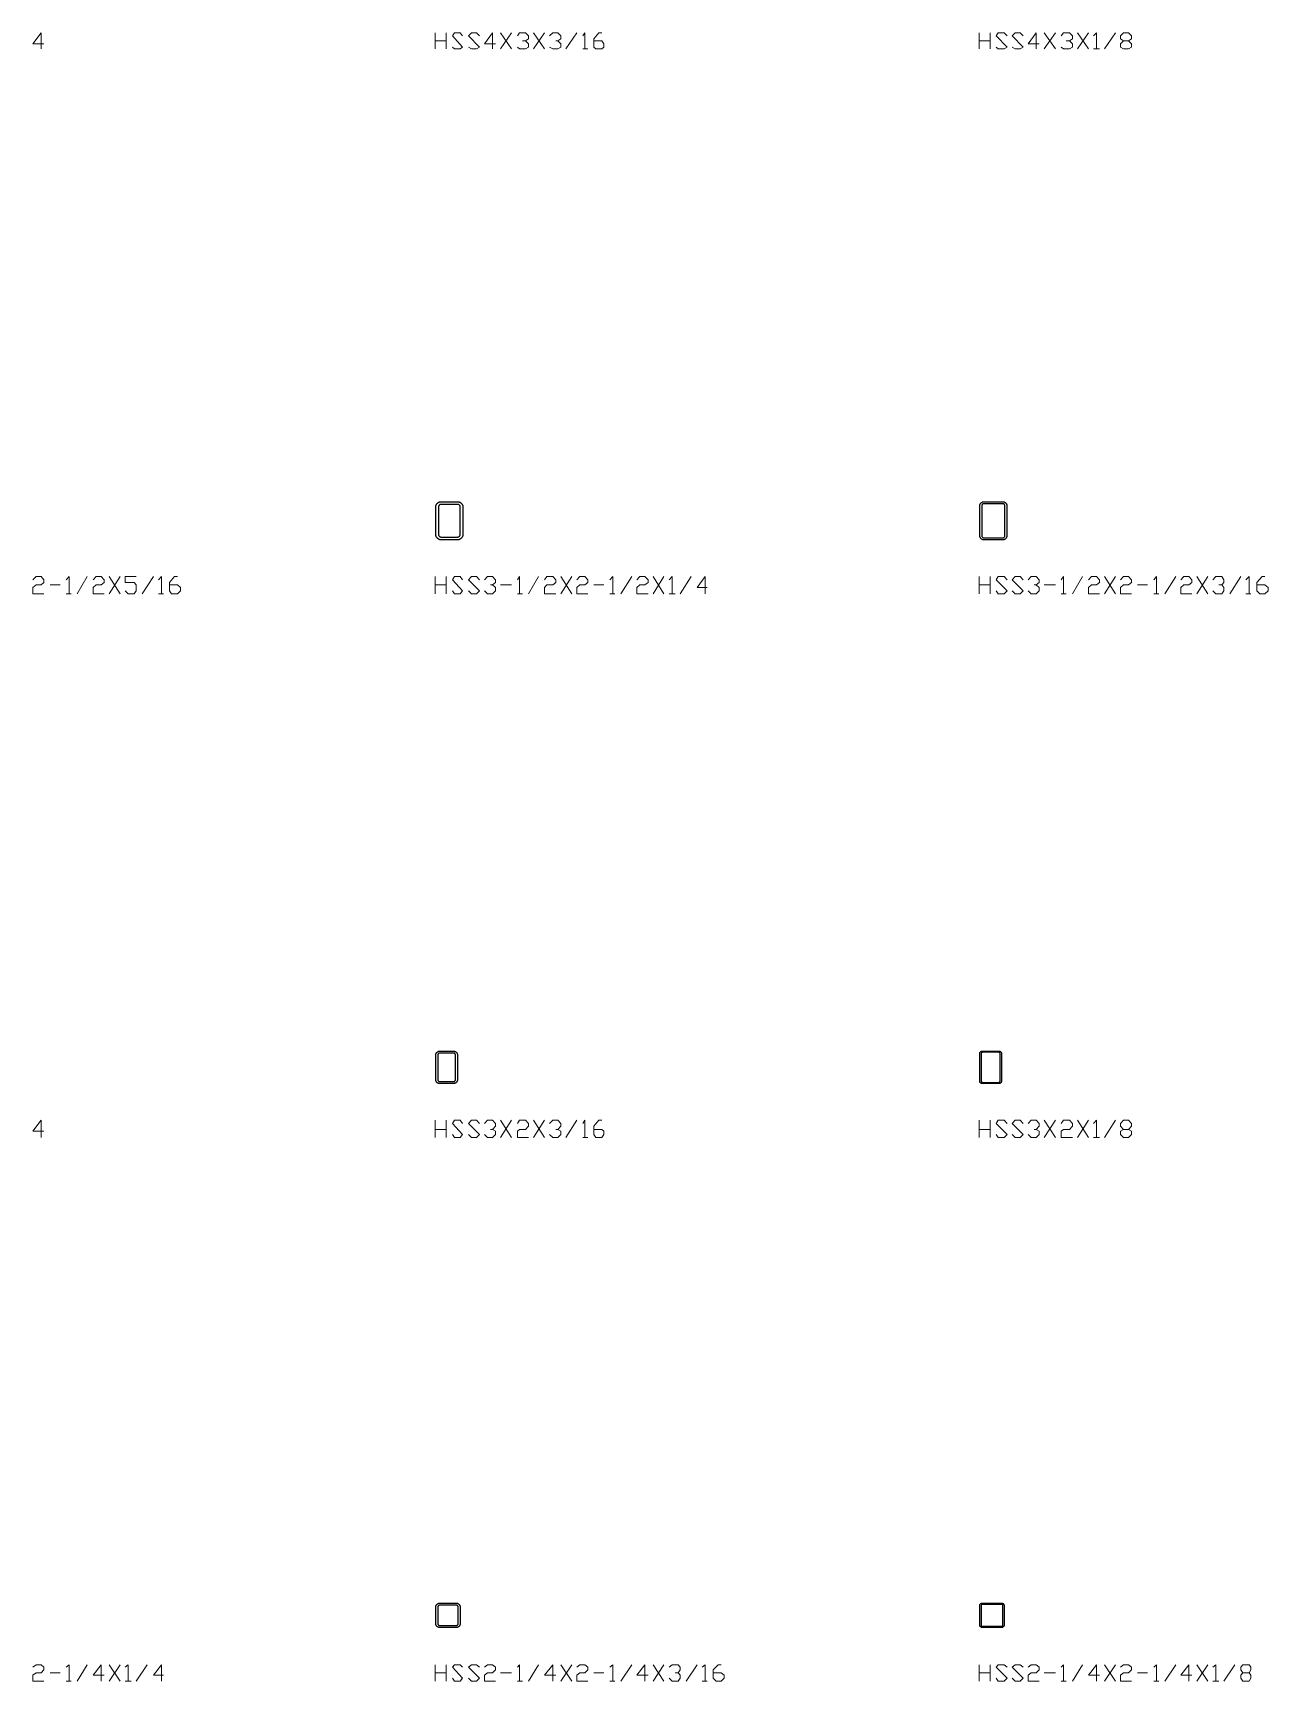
# Model space of a CAD drawing. Header units: inches. Extents: x 0 to 975, y -1305 to 34.
# Drawn here: x 613 to 726.5, y -1254.9 to -1103.4 of the extents above; entities that cross this region are included whole.
import ezdxf

# ---------------------------------------------------------------- set-up
doc = ezdxf.new("R2010")
doc.units = ezdxf.units.IN
doc.header["$MEASUREMENT"] = 0
doc.layers.add('AISC_STEEL', color=7, linetype='Continuous')

msp = doc.modelspace()

# ---------------------------------------------------------------- linework, layer by layer
at = {"color": 3, "lineweight": 0}
for p, q in [((649.96, -1104.88), (649.96, -1103.41)), ((649.96, -1104.14), (650.97, -1104.14)), ((650.97, -1103.41), (650.97, -1104.88)), ((655.95, -1103.41), (656.97, -1104.88)), ((655.95, -1104.88), (656.97, -1103.41)), ((659, -1103.41), (660.01, -1104.88)), ((659, -1104.88), (660.01, -1103.41)), ((661.95, -1104.88), (662.96, -1103.41)), ((699.94, -1104.88), (699.94, -1103.41)), ((699.94, -1104.14), (700.95, -1104.14)), ((700.95, -1103.41), (700.95, -1104.88)), ((705.93, -1103.41), (706.95, -1104.88)), ((705.93, -1104.88), (706.95, -1103.41)), ((708.98, -1103.41), (709.99, -1104.88)), ((708.98, -1104.88), (709.99, -1103.41)), ((711.47, -1104.88), (712.48, -1103.41)), ((663.51, -1104.88), (663.98, -1104.88)), ((710.45, -1104.88), (711.01, -1104.88)), ((614.55, -1154.13), (615.47, -1154.13)), ((617.04, -1154.96), (617.96, -1153.39)), ((619.99, -1153.39), (621, -1154.96)), ((619.99, -1154.96), (621, -1153.39)), ((623.03, -1154.96), (624.05, -1153.39)), ((649.96, -1154.96), (649.96, -1153.39)), ((649.96, -1154.13), (650.97, -1154.13)), ((650.97, -1153.39), (650.97, -1154.96)), ((655.95, -1154.13), (656.97, -1154.13)), ((658.54, -1154.96), (659.46, -1153.39)), ((661.49, -1153.39), (662.5, -1154.96)), ((661.49, -1154.96), (662.5, -1153.39)), ((664.53, -1154.13), (665.45, -1154.13)), ((667.02, -1154.96), (668.03, -1153.39)), ((669.97, -1153.39), (670.98, -1154.96)), ((669.97, -1154.96), (670.98, -1153.39)), ((672.46, -1154.96), (673.47, -1153.39)), ((699.94, -1154.96), (699.94, -1153.39)), ((699.94, -1154.13), (700.95, -1154.13)), ((700.95, -1153.39), (700.95, -1154.96)), ((705.93, -1154.13), (706.95, -1154.13)), ((708.52, -1154.96), (709.44, -1153.39)), ((711.47, -1153.39), (712.48, -1154.96)), ((711.47, -1154.96), (712.48, -1153.39)), ((714.51, -1154.13), (715.43, -1154.13)), ((717, -1154.96), (718.01, -1153.39)), ((719.95, -1153.39), (720.97, -1154.96)), ((719.95, -1154.96), (720.97, -1153.39)), ((722.99, -1154.96), (724.01, -1153.39)), ((616.02, -1154.96), (616.48, -1154.96)), ((624.51, -1154.96), (624.97, -1154.96)), ((657.52, -1154.96), (657.98, -1154.96)), ((666, -1154.96), (666.47, -1154.96)), ((671.45, -1154.96), (672, -1154.96)), ((707.5, -1154.96), (707.96, -1154.96)), ((715.99, -1154.96), (716.45, -1154.96)), ((724.47, -1154.96), (724.93, -1154.96)), ((649.96, -1204.94), (649.96, -1203.37)), ((649.96, -1204.2), (650.97, -1204.2)), ((650.97, -1203.37), (650.97, -1204.94)), ((655.95, -1203.37), (656.97, -1204.94)), ((655.95, -1204.94), (656.97, -1203.37)), ((659, -1203.37), (660.01, -1204.94)), ((659, -1204.94), (660.01, -1203.37)), ((661.95, -1204.94), (662.96, -1203.37)), ((699.94, -1204.94), (699.94, -1203.37)), ((699.94, -1204.2), (700.95, -1204.2)), ((700.95, -1203.37), (700.95, -1204.94)), ((705.93, -1203.37), (706.95, -1204.94)), ((705.93, -1204.94), (706.95, -1203.37)), ((708.98, -1203.37), (709.99, -1204.94)), ((708.98, -1204.94), (709.99, -1203.37)), ((711.47, -1204.94), (712.48, -1203.37)), ((663.51, -1204.94), (663.98, -1204.94)), ((710.45, -1204.94), (711.01, -1204.94)), ((614.55, -1254.18), (615.47, -1254.18)), ((617.04, -1254.92), (617.96, -1253.44)), ((619.99, -1253.44), (621, -1254.92)), ((619.99, -1254.92), (621, -1253.44)), ((622.48, -1254.92), (623.49, -1253.44)), ((649.96, -1254.92), (649.96, -1253.44)), ((649.96, -1254.18), (650.97, -1254.18)), ((650.97, -1253.44), (650.97, -1254.92)), ((655.95, -1254.18), (656.97, -1254.18)), ((658.54, -1254.92), (659.46, -1253.44)), ((661.49, -1253.44), (662.5, -1254.92)), ((661.49, -1254.92), (662.5, -1253.44)), ((664.53, -1254.18), (665.45, -1254.18)), ((667.02, -1254.92), (668.03, -1253.44)), ((669.97, -1253.44), (670.98, -1254.92)), ((669.97, -1254.92), (670.98, -1253.44)), ((673.01, -1254.92), (674.03, -1253.44)), ((699.94, -1254.92), (699.94, -1253.44)), ((699.94, -1254.18), (700.95, -1254.18)), ((700.95, -1253.44), (700.95, -1254.92)), ((705.93, -1254.18), (706.95, -1254.18)), ((708.52, -1254.92), (709.44, -1253.44)), ((711.47, -1253.44), (712.48, -1254.92)), ((711.47, -1254.92), (712.48, -1253.44)), ((714.51, -1254.18), (715.43, -1254.18)), ((717, -1254.92), (718.01, -1253.44)), ((719.95, -1253.44), (720.97, -1254.92)), ((719.95, -1254.92), (720.97, -1253.44)), ((722.44, -1254.92), (723.46, -1253.44)), ((616.02, -1254.92), (616.48, -1254.92)), ((621.46, -1254.92), (622.02, -1254.92)), ((657.52, -1254.92), (657.98, -1254.92)), ((666, -1254.92), (666.47, -1254.92)), ((674.49, -1254.92), (674.95, -1254.92)), ((707.5, -1254.92), (707.96, -1254.92)), ((715.99, -1254.92), (716.45, -1254.92)), ((721.43, -1254.92), (721.98, -1254.92))]:
    msp.add_line(p, q, dxfattribs=at)
for points in [[(613.99, -1104.42), (612.98, -1104.42), (613.72, -1103.41), (613.72, -1104.88)], [(651.53, -1104.7), (651.71, -1104.88), (652.26, -1104.88), (652.45, -1104.7), (651.53, -1103.68), (651.71, -1103.41), (652.26, -1103.41), (652.45, -1103.68)], [(653, -1104.7), (653.28, -1104.88), (653.74, -1104.88), (654.02, -1104.7), (653, -1103.68), (653.28, -1103.41), (653.74, -1103.41), (654.02, -1103.68)], [(655.49, -1104.42), (654.48, -1104.42), (655.22, -1103.41), (655.22, -1104.88)], [(657.52, -1103.68), (657.71, -1103.41), (658.26, -1103.41), (658.54, -1103.68), (658.54, -1103.96), (658.26, -1104.14), (657.98, -1104.14)], [(658.26, -1104.14), (658.54, -1104.42), (658.54, -1104.7), (658.26, -1104.88), (657.71, -1104.88), (657.52, -1104.7)], [(660.47, -1103.68), (660.75, -1103.41), (661.21, -1103.41), (661.49, -1103.68), (661.49, -1103.96), (661.21, -1104.14), (661.03, -1104.14)], [(661.21, -1104.14), (661.49, -1104.42), (661.49, -1104.7), (661.21, -1104.88), (660.75, -1104.88), (660.47, -1104.7)], [(663.51, -1103.68), (663.7, -1103.41), (663.7, -1104.88)], [(664.53, -1104.14), (665.27, -1104.14), (665.45, -1104.42), (665.45, -1104.7), (665.27, -1104.88), (664.71, -1104.88), (664.53, -1104.7), (664.53, -1103.96), (664.99, -1103.41), (665.27, -1103.41)], [(701.51, -1104.7), (701.69, -1104.88), (702.25, -1104.88), (702.52, -1104.7), (701.51, -1103.68), (701.69, -1103.41), (702.25, -1103.41), (702.52, -1103.68)], [(702.98, -1104.7), (703.26, -1104.88), (703.72, -1104.88), (704, -1104.7), (702.98, -1103.68), (703.26, -1103.41), (703.72, -1103.41), (704, -1103.68)], [(705.47, -1104.42), (704.46, -1104.42), (705.2, -1103.41), (705.2, -1104.88)], [(707.5, -1103.68), (707.69, -1103.41), (708.24, -1103.41), (708.52, -1103.68), (708.52, -1103.96), (708.24, -1104.14), (707.96, -1104.14)], [(708.24, -1104.14), (708.52, -1104.42), (708.52, -1104.7), (708.24, -1104.88), (707.69, -1104.88), (707.5, -1104.7)], [(710.45, -1103.68), (710.73, -1103.41), (710.73, -1104.88)], [(713.68, -1104.14), (713.96, -1104.42), (713.96, -1104.7), (713.68, -1104.88), (713.22, -1104.88), (712.94, -1104.7), (712.94, -1104.42), (713.22, -1104.14), (713.68, -1104.14), (713.96, -1103.96), (713.96, -1103.68), (713.68, -1103.41), (713.22, -1103.41), (712.94, -1103.68), (712.94, -1103.96), (713.22, -1104.14)], [(612.98, -1153.67), (613.26, -1153.39), (613.72, -1153.39), (613.99, -1153.67), (613.99, -1153.94), (613.72, -1154.13), (613.26, -1154.13), (612.98, -1154.4), (612.98, -1154.96), (613.99, -1154.96)], [(616.02, -1153.67), (616.3, -1153.39), (616.3, -1154.96)], [(618.51, -1153.67), (618.79, -1153.39), (619.25, -1153.39), (619.53, -1153.67), (619.53, -1153.94), (619.25, -1154.13), (618.79, -1154.13), (618.51, -1154.4), (618.51, -1154.96), (619.53, -1154.96)], [(621.46, -1154.68), (621.74, -1154.96), (622.29, -1154.96), (622.48, -1154.68), (622.48, -1154.13), (622.29, -1153.94), (621.46, -1153.94), (621.46, -1153.39), (622.48, -1153.39)], [(624.51, -1153.67), (624.78, -1153.39), (624.78, -1154.96)], [(625.52, -1154.13), (626.26, -1154.13), (626.54, -1154.4), (626.54, -1154.68), (626.26, -1154.96), (625.71, -1154.96), (625.52, -1154.68), (625.52, -1153.94), (625.98, -1153.39), (626.26, -1153.39)], [(651.53, -1154.68), (651.71, -1154.96), (652.26, -1154.96), (652.45, -1154.68), (651.53, -1153.67), (651.71, -1153.39), (652.26, -1153.39), (652.45, -1153.67)], [(653, -1154.68), (653.28, -1154.96), (653.74, -1154.96), (654.02, -1154.68), (653, -1153.67), (653.28, -1153.39), (653.74, -1153.39), (654.02, -1153.67)], [(654.48, -1153.67), (654.75, -1153.39), (655.22, -1153.39), (655.49, -1153.67), (655.49, -1153.94), (655.22, -1154.13), (655.03, -1154.13)], [(655.22, -1154.13), (655.49, -1154.4), (655.49, -1154.68), (655.22, -1154.96), (654.75, -1154.96), (654.48, -1154.68)], [(657.52, -1153.67), (657.71, -1153.39), (657.71, -1154.96)], [(660.01, -1153.67), (660.2, -1153.39), (660.75, -1153.39), (661.03, -1153.67), (661.03, -1153.94), (660.75, -1154.13), (660.2, -1154.13), (660.01, -1154.4), (660.01, -1154.96), (661.03, -1154.96)], [(662.96, -1153.67), (663.24, -1153.39), (663.7, -1153.39), (663.98, -1153.67), (663.98, -1153.94), (663.7, -1154.13), (663.24, -1154.13), (662.96, -1154.4), (662.96, -1154.96), (663.98, -1154.96)], [(666, -1153.67), (666.28, -1153.39), (666.28, -1154.96)], [(668.49, -1153.67), (668.77, -1153.39), (669.23, -1153.39), (669.51, -1153.67), (669.51, -1153.94), (669.23, -1154.13), (668.77, -1154.13), (668.49, -1154.4), (668.49, -1154.96), (669.51, -1154.96)], [(671.45, -1153.67), (671.72, -1153.39), (671.72, -1154.96)], [(674.95, -1154.4), (674.03, -1154.4), (674.77, -1153.39), (674.77, -1154.96)], [(701.51, -1154.68), (701.69, -1154.96), (702.25, -1154.96), (702.52, -1154.68), (701.51, -1153.67), (701.69, -1153.39), (702.25, -1153.39), (702.52, -1153.67)], [(702.98, -1154.68), (703.26, -1154.96), (703.72, -1154.96), (704, -1154.68), (702.98, -1153.67), (703.26, -1153.39), (703.72, -1153.39), (704, -1153.67)], [(704.46, -1153.67), (704.74, -1153.39), (705.2, -1153.39), (705.47, -1153.67), (705.47, -1153.94), (705.2, -1154.13), (705.01, -1154.13)], [(705.2, -1154.13), (705.47, -1154.4), (705.47, -1154.68), (705.2, -1154.96), (704.74, -1154.96), (704.46, -1154.68)], [(707.5, -1153.67), (707.69, -1153.39), (707.69, -1154.96)], [(709.99, -1153.67), (710.27, -1153.39), (710.73, -1153.39), (711.01, -1153.67), (711.01, -1153.94), (710.73, -1154.13), (710.27, -1154.13), (709.99, -1154.4), (709.99, -1154.96), (711.01, -1154.96)], [(712.94, -1153.67), (713.22, -1153.39), (713.68, -1153.39), (713.96, -1153.67), (713.96, -1153.94), (713.68, -1154.13), (713.22, -1154.13), (712.94, -1154.4), (712.94, -1154.96), (713.96, -1154.96)], [(715.99, -1153.67), (716.26, -1153.39), (716.26, -1154.96)], [(718.48, -1153.67), (718.75, -1153.39), (719.21, -1153.39), (719.49, -1153.67), (719.49, -1153.94), (719.21, -1154.13), (718.75, -1154.13), (718.48, -1154.4), (718.48, -1154.96), (719.49, -1154.96)], [(721.43, -1153.67), (721.7, -1153.39), (722.26, -1153.39), (722.44, -1153.67), (722.44, -1153.94), (722.26, -1154.13), (721.98, -1154.13)], [(722.26, -1154.13), (722.44, -1154.4), (722.44, -1154.68), (722.26, -1154.96), (721.7, -1154.96), (721.43, -1154.68)], [(724.47, -1153.67), (724.75, -1153.39), (724.75, -1154.96)], [(725.48, -1154.13), (726.22, -1154.13), (726.5, -1154.4), (726.5, -1154.68), (726.22, -1154.96), (725.76, -1154.96), (725.48, -1154.68), (725.48, -1153.94), (725.95, -1153.39), (726.22, -1153.39)], [(613.99, -1204.38), (612.98, -1204.38), (613.72, -1203.37), (613.72, -1204.94)], [(651.53, -1204.66), (651.71, -1204.94), (652.26, -1204.94), (652.45, -1204.66), (651.53, -1203.65), (651.71, -1203.37), (652.26, -1203.37), (652.45, -1203.65)], [(653, -1204.66), (653.28, -1204.94), (653.74, -1204.94), (654.02, -1204.66), (653, -1203.65), (653.28, -1203.37), (653.74, -1203.37), (654.02, -1203.65)], [(654.48, -1203.65), (654.75, -1203.37), (655.22, -1203.37), (655.49, -1203.65), (655.49, -1203.92), (655.22, -1204.2), (655.03, -1204.2)], [(655.22, -1204.2), (655.49, -1204.38), (655.49, -1204.66), (655.22, -1204.94), (654.75, -1204.94), (654.48, -1204.66)], [(657.52, -1203.65), (657.71, -1203.37), (658.26, -1203.37), (658.54, -1203.65), (658.54, -1203.92), (658.26, -1204.2), (657.71, -1204.2), (657.52, -1204.38), (657.52, -1204.94), (658.54, -1204.94)], [(660.47, -1203.65), (660.75, -1203.37), (661.21, -1203.37), (661.49, -1203.65), (661.49, -1203.92), (661.21, -1204.2), (661.03, -1204.2)], [(661.21, -1204.2), (661.49, -1204.38), (661.49, -1204.66), (661.21, -1204.94), (660.75, -1204.94), (660.47, -1204.66)], [(663.51, -1203.65), (663.7, -1203.37), (663.7, -1204.94)], [(664.53, -1204.2), (665.27, -1204.2), (665.45, -1204.38), (665.45, -1204.66), (665.27, -1204.94), (664.71, -1204.94), (664.53, -1204.66), (664.53, -1203.92), (664.99, -1203.37), (665.27, -1203.37)], [(701.51, -1204.66), (701.69, -1204.94), (702.25, -1204.94), (702.52, -1204.66), (701.51, -1203.65), (701.69, -1203.37), (702.25, -1203.37), (702.52, -1203.65)], [(702.98, -1204.66), (703.26, -1204.94), (703.72, -1204.94), (704, -1204.66), (702.98, -1203.65), (703.26, -1203.37), (703.72, -1203.37), (704, -1203.65)], [(704.46, -1203.65), (704.74, -1203.37), (705.2, -1203.37), (705.47, -1203.65), (705.47, -1203.92), (705.2, -1204.2), (705.01, -1204.2)], [(705.2, -1204.2), (705.47, -1204.38), (705.47, -1204.66), (705.2, -1204.94), (704.74, -1204.94), (704.46, -1204.66)], [(707.5, -1203.65), (707.69, -1203.37), (708.24, -1203.37), (708.52, -1203.65), (708.52, -1203.92), (708.24, -1204.2), (707.69, -1204.2), (707.5, -1204.38), (707.5, -1204.94), (708.52, -1204.94)], [(710.45, -1203.65), (710.73, -1203.37), (710.73, -1204.94)], [(713.68, -1204.2), (713.96, -1204.38), (713.96, -1204.66), (713.68, -1204.94), (713.22, -1204.94), (712.94, -1204.66), (712.94, -1204.38), (713.22, -1204.2), (713.68, -1204.2), (713.96, -1203.92), (713.96, -1203.65), (713.68, -1203.37), (713.22, -1203.37), (712.94, -1203.65), (712.94, -1203.92), (713.22, -1204.2)], [(612.98, -1253.63), (613.26, -1253.44), (613.72, -1253.44), (613.99, -1253.63), (613.99, -1253.9), (613.72, -1254.18), (613.26, -1254.18), (612.98, -1254.37), (612.98, -1254.92), (613.99, -1254.92)], [(616.02, -1253.63), (616.3, -1253.44), (616.3, -1254.92)], [(619.53, -1254.37), (618.51, -1254.37), (619.25, -1253.44), (619.25, -1254.92)], [(621.46, -1253.63), (621.74, -1253.44), (621.74, -1254.92)], [(624.97, -1254.37), (624.05, -1254.37), (624.78, -1253.44), (624.78, -1254.92)], [(651.53, -1254.64), (651.71, -1254.92), (652.26, -1254.92), (652.45, -1254.64), (651.53, -1253.63), (651.71, -1253.44), (652.26, -1253.44), (652.45, -1253.63)], [(653, -1254.64), (653.28, -1254.92), (653.74, -1254.92), (654.02, -1254.64), (653, -1253.63), (653.28, -1253.44), (653.74, -1253.44), (654.02, -1253.63)], [(654.48, -1253.63), (654.75, -1253.44), (655.22, -1253.44), (655.49, -1253.63), (655.49, -1253.9), (655.22, -1254.18), (654.75, -1254.18), (654.48, -1254.37), (654.48, -1254.92), (655.49, -1254.92)], [(657.52, -1253.63), (657.71, -1253.44), (657.71, -1254.92)], [(661.03, -1254.37), (660.01, -1254.37), (660.75, -1253.44), (660.75, -1254.92)], [(662.96, -1253.63), (663.24, -1253.44), (663.7, -1253.44), (663.98, -1253.63), (663.98, -1253.9), (663.7, -1254.18), (663.24, -1254.18), (662.96, -1254.37), (662.96, -1254.92), (663.98, -1254.92)], [(666, -1253.63), (666.28, -1253.44), (666.28, -1254.92)], [(669.51, -1254.37), (668.49, -1254.37), (669.23, -1253.44), (669.23, -1254.92)], [(671.45, -1253.63), (671.72, -1253.44), (672.28, -1253.44), (672.46, -1253.63), (672.46, -1253.9), (672.28, -1254.18), (672, -1254.18)], [(672.28, -1254.18), (672.46, -1254.37), (672.46, -1254.64), (672.28, -1254.92), (671.72, -1254.92), (671.45, -1254.64)], [(674.49, -1253.63), (674.77, -1253.44), (674.77, -1254.92)], [(675.5, -1254.18), (676.24, -1254.18), (676.52, -1254.37), (676.52, -1254.64), (676.24, -1254.92), (675.78, -1254.92), (675.5, -1254.64), (675.5, -1253.9), (675.96, -1253.44), (676.24, -1253.44)], [(701.51, -1254.64), (701.69, -1254.92), (702.25, -1254.92), (702.52, -1254.64), (701.51, -1253.63), (701.69, -1253.44), (702.25, -1253.44), (702.52, -1253.63)], [(702.98, -1254.64), (703.26, -1254.92), (703.72, -1254.92), (704, -1254.64), (702.98, -1253.63), (703.26, -1253.44), (703.72, -1253.44), (704, -1253.63)], [(704.46, -1253.63), (704.74, -1253.44), (705.2, -1253.44), (705.47, -1253.63), (705.47, -1253.9), (705.2, -1254.18), (704.74, -1254.18), (704.46, -1254.37), (704.46, -1254.92), (705.47, -1254.92)], [(707.5, -1253.63), (707.69, -1253.44), (707.69, -1254.92)], [(711.01, -1254.37), (709.99, -1254.37), (710.73, -1253.44), (710.73, -1254.92)], [(712.94, -1253.63), (713.22, -1253.44), (713.68, -1253.44), (713.96, -1253.63), (713.96, -1253.9), (713.68, -1254.18), (713.22, -1254.18), (712.94, -1254.37), (712.94, -1254.92), (713.96, -1254.92)], [(715.99, -1253.63), (716.26, -1253.44), (716.26, -1254.92)], [(719.49, -1254.37), (718.48, -1254.37), (719.21, -1253.44), (719.21, -1254.92)], [(721.43, -1253.63), (721.7, -1253.44), (721.7, -1254.92)], [(724.75, -1254.18), (724.93, -1254.37), (724.93, -1254.64), (724.75, -1254.92), (724.19, -1254.92), (724.01, -1254.64), (724.01, -1254.37), (724.19, -1254.18), (724.75, -1254.18), (724.93, -1253.9), (724.93, -1253.63), (724.75, -1253.44), (724.19, -1253.44), (724.01, -1253.63), (724.01, -1253.9), (724.19, -1254.18)]]:
    msp.add_lwpolyline(points, dxfattribs=at)
at = {"layer": 'AISC_STEEL'}
for points in [[(652, -1146.5), (652.03, -1146.5), (652.06, -1146.5), (652.09, -1146.51), (652.12, -1146.51), (652.14, -1146.52), (652.17, -1146.53), (652.2, -1146.54), (652.22, -1146.55), (652.25, -1146.57), (652.27, -1146.58), (652.3, -1146.6), (652.32, -1146.62), (652.34, -1146.64), (652.36, -1146.66), (652.38, -1146.68), (652.4, -1146.7), (652.42, -1146.73), (652.43, -1146.75), (652.45, -1146.78), (652.46, -1146.8), (652.47, -1146.83), (652.48, -1146.86), (652.49, -1146.88), (652.49, -1146.91), (652.5, -1146.94), (652.5, -1146.97), (652.5, -1147), (652.5, -1149.5), (652.5, -1149.53), (652.5, -1149.56), (652.49, -1149.59), (652.49, -1149.62), (652.48, -1149.64), (652.47, -1149.67), (652.46, -1149.7), (652.45, -1149.72), (652.43, -1149.75), (652.42, -1149.77), (652.4, -1149.8), (652.38, -1149.82), (652.36, -1149.84), (652.34, -1149.86), (652.32, -1149.88), (652.3, -1149.9), (652.27, -1149.92), (652.25, -1149.93), (652.22, -1149.95), (652.2, -1149.96), (652.17, -1149.97), (652.14, -1149.98), (652.12, -1149.99), (652.09, -1149.99), (652.06, -1150), (652.03, -1150), (652, -1150), (650.5, -1150), (650.47, -1150), (650.44, -1150), (650.41, -1149.99), (650.38, -1149.99), (650.36, -1149.98), (650.33, -1149.97), (650.3, -1149.96), (650.28, -1149.95), (650.25, -1149.93), (650.23, -1149.92), (650.2, -1149.9), (650.18, -1149.88), (650.16, -1149.86), (650.14, -1149.84), (650.12, -1149.82), (650.1, -1149.8), (650.08, -1149.77), (650.07, -1149.75), (650.05, -1149.72), (650.04, -1149.7), (650.03, -1149.67), (650.02, -1149.64), (650.01, -1149.62), (650.01, -1149.59), (650, -1149.56), (650, -1149.53), (650, -1149.5), (650, -1147), (650, -1146.97), (650, -1146.94), (650.01, -1146.91), (650.01, -1146.88), (650.02, -1146.86), (650.03, -1146.83), (650.04, -1146.8), (650.05, -1146.78), (650.07, -1146.75), (650.08, -1146.73), (650.1, -1146.7), (650.12, -1146.68), (650.14, -1146.66), (650.16, -1146.64), (650.18, -1146.62), (650.2, -1146.6), (650.23, -1146.58), (650.25, -1146.57), (650.28, -1146.55), (650.3, -1146.54), (650.33, -1146.53), (650.36, -1146.52), (650.38, -1146.51), (650.41, -1146.51), (650.44, -1146.5), (650.47, -1146.5), (650.5, -1146.5)], [(650.5, -1146.75), (650.47, -1146.75), (650.44, -1146.76), (650.42, -1146.76), (650.39, -1146.77), (650.37, -1146.79), (650.34, -1146.8), (650.32, -1146.82), (650.3, -1146.84), (650.29, -1146.87), (650.27, -1146.89), (650.26, -1146.92), (650.26, -1146.94), (650.25, -1146.97), (650.25, -1147), (650.25, -1149.5), (650.25, -1149.53), (650.26, -1149.56), (650.26, -1149.58), (650.27, -1149.61), (650.29, -1149.63), (650.3, -1149.66), (650.32, -1149.68), (650.34, -1149.7), (650.37, -1149.71), (650.39, -1149.73), (650.42, -1149.74), (650.44, -1149.74), (650.47, -1149.75), (650.5, -1149.75), (652, -1149.75), (652.03, -1149.75), (652.06, -1149.74), (652.08, -1149.74), (652.11, -1149.73), (652.13, -1149.71), (652.16, -1149.7), (652.18, -1149.68), (652.2, -1149.66), (652.21, -1149.63), (652.23, -1149.61), (652.24, -1149.58), (652.24, -1149.56), (652.25, -1149.53), (652.25, -1149.5), (652.25, -1147), (652.25, -1146.97), (652.24, -1146.94), (652.24, -1146.92), (652.23, -1146.89), (652.21, -1146.87), (652.2, -1146.84), (652.18, -1146.82), (652.16, -1146.8), (652.13, -1146.79), (652.11, -1146.77), (652.08, -1146.76), (652.06, -1146.76), (652.03, -1146.75), (652, -1146.75)], [(702.12, -1146.5), (702.15, -1146.5), (702.18, -1146.5), (702.21, -1146.51), (702.24, -1146.52), (702.27, -1146.53), (702.3, -1146.54), (702.32, -1146.56), (702.35, -1146.57), (702.37, -1146.59), (702.39, -1146.61), (702.41, -1146.63), (702.43, -1146.65), (702.44, -1146.68), (702.46, -1146.7), (702.47, -1146.73), (702.48, -1146.76), (702.49, -1146.79), (702.5, -1146.82), (702.5, -1146.85), (702.5, -1146.88), (702.5, -1149.62), (702.5, -1149.65), (702.5, -1149.68), (702.49, -1149.71), (702.48, -1149.74), (702.47, -1149.77), (702.46, -1149.8), (702.44, -1149.82), (702.43, -1149.85), (702.41, -1149.87), (702.39, -1149.89), (702.37, -1149.91), (702.35, -1149.93), (702.32, -1149.94), (702.3, -1149.96), (702.27, -1149.97), (702.24, -1149.98), (702.21, -1149.99), (702.18, -1150), (702.15, -1150), (702.12, -1150), (700.38, -1150), (700.35, -1150), (700.32, -1150), (700.29, -1149.99), (700.26, -1149.98), (700.23, -1149.97), (700.2, -1149.96), (700.18, -1149.94), (700.15, -1149.93), (700.13, -1149.91), (700.11, -1149.89), (700.09, -1149.87), (700.07, -1149.85), (700.06, -1149.82), (700.04, -1149.8), (700.03, -1149.77), (700.02, -1149.74), (700.01, -1149.71), (700, -1149.68), (700, -1149.65), (700, -1149.62), (700, -1146.88), (700, -1146.85), (700, -1146.82), (700.01, -1146.79), (700.02, -1146.76), (700.03, -1146.73), (700.04, -1146.7), (700.06, -1146.68), (700.07, -1146.65), (700.09, -1146.63), (700.11, -1146.61), (700.13, -1146.59), (700.15, -1146.57), (700.18, -1146.56), (700.2, -1146.54), (700.23, -1146.53), (700.26, -1146.52), (700.29, -1146.51), (700.32, -1146.5), (700.35, -1146.5), (700.38, -1146.5)], [(700.38, -1146.69), (700.35, -1146.69), (700.33, -1146.69), (700.3, -1146.7), (700.28, -1146.71), (700.26, -1146.73), (700.24, -1146.74), (700.23, -1146.76), (700.21, -1146.78), (700.2, -1146.8), (700.19, -1146.83), (700.19, -1146.85), (700.19, -1146.88), (700.19, -1149.62), (700.19, -1149.65), (700.19, -1149.67), (700.2, -1149.7), (700.21, -1149.72), (700.23, -1149.74), (700.24, -1149.76), (700.26, -1149.77), (700.28, -1149.79), (700.3, -1149.8), (700.33, -1149.81), (700.35, -1149.81), (700.38, -1149.81), (702.12, -1149.81), (702.15, -1149.81), (702.17, -1149.81), (702.2, -1149.8), (702.22, -1149.79), (702.24, -1149.77), (702.26, -1149.76), (702.27, -1149.74), (702.29, -1149.72), (702.3, -1149.7), (702.31, -1149.67), (702.31, -1149.65), (702.31, -1149.62), (702.31, -1146.88), (702.31, -1146.85), (702.31, -1146.83), (702.3, -1146.8), (702.29, -1146.78), (702.27, -1146.76), (702.26, -1146.74), (702.24, -1146.73), (702.22, -1146.71), (702.2, -1146.7), (702.17, -1146.69), (702.15, -1146.69), (702.12, -1146.69)], [(651.62, -1197), (651.65, -1197), (651.68, -1197), (651.71, -1197.01), (651.74, -1197.02), (651.77, -1197.03), (651.8, -1197.04), (651.82, -1197.06), (651.85, -1197.07), (651.87, -1197.09), (651.89, -1197.11), (651.91, -1197.13), (651.93, -1197.15), (651.94, -1197.18), (651.96, -1197.2), (651.97, -1197.23), (651.98, -1197.26), (651.99, -1197.29), (652, -1197.32), (652, -1197.35), (652, -1197.38), (652, -1199.62), (652, -1199.65), (652, -1199.68), (651.99, -1199.71), (651.98, -1199.74), (651.97, -1199.77), (651.96, -1199.8), (651.94, -1199.82), (651.93, -1199.85), (651.91, -1199.87), (651.89, -1199.89), (651.87, -1199.91), (651.85, -1199.93), (651.82, -1199.94), (651.8, -1199.96), (651.77, -1199.97), (651.74, -1199.98), (651.71, -1199.99), (651.68, -1200), (651.65, -1200), (651.62, -1200), (650.38, -1200), (650.35, -1200), (650.32, -1200), (650.29, -1199.99), (650.26, -1199.98), (650.23, -1199.97), (650.2, -1199.96), (650.18, -1199.94), (650.15, -1199.93), (650.13, -1199.91), (650.11, -1199.89), (650.09, -1199.87), (650.07, -1199.85), (650.06, -1199.82), (650.04, -1199.8), (650.03, -1199.77), (650.02, -1199.74), (650.01, -1199.71), (650, -1199.68), (650, -1199.65), (650, -1199.62), (650, -1197.38), (650, -1197.35), (650, -1197.32), (650.01, -1197.29), (650.02, -1197.26), (650.03, -1197.23), (650.04, -1197.2), (650.06, -1197.18), (650.07, -1197.15), (650.09, -1197.13), (650.11, -1197.11), (650.13, -1197.09), (650.15, -1197.07), (650.18, -1197.06), (650.2, -1197.04), (650.23, -1197.03), (650.26, -1197.02), (650.29, -1197.01), (650.32, -1197), (650.35, -1197), (650.38, -1197)], [(650.38, -1197.19), (650.35, -1197.19), (650.33, -1197.19), (650.3, -1197.2), (650.28, -1197.21), (650.26, -1197.23), (650.24, -1197.24), (650.23, -1197.26), (650.21, -1197.28), (650.2, -1197.3), (650.19, -1197.33), (650.19, -1197.35), (650.19, -1197.38), (650.19, -1199.62), (650.19, -1199.65), (650.19, -1199.67), (650.2, -1199.7), (650.21, -1199.72), (650.23, -1199.74), (650.24, -1199.76), (650.26, -1199.77), (650.28, -1199.79), (650.3, -1199.8), (650.33, -1199.81), (650.35, -1199.81), (650.38, -1199.81), (651.62, -1199.81), (651.65, -1199.81), (651.67, -1199.81), (651.7, -1199.8), (651.72, -1199.79), (651.74, -1199.77), (651.76, -1199.76), (651.77, -1199.74), (651.79, -1199.72), (651.8, -1199.7), (651.81, -1199.67), (651.81, -1199.65), (651.81, -1199.62), (651.81, -1197.38), (651.81, -1197.35), (651.81, -1197.33), (651.8, -1197.3), (651.79, -1197.28), (651.77, -1197.26), (651.76, -1197.24), (651.74, -1197.23), (651.72, -1197.21), (651.7, -1197.2), (651.67, -1197.19), (651.65, -1197.19), (651.62, -1197.19)], [(701.75, -1197), (701.78, -1197), (701.81, -1197.01), (701.83, -1197.01), (701.86, -1197.02), (701.88, -1197.04), (701.91, -1197.05), (701.93, -1197.07), (701.95, -1197.09), (701.96, -1197.12), (701.98, -1197.14), (701.99, -1197.17), (701.99, -1197.19), (702, -1197.22), (702, -1197.25), (702, -1199.75), (702, -1199.78), (701.99, -1199.81), (701.99, -1199.83), (701.98, -1199.86), (701.96, -1199.88), (701.95, -1199.91), (701.93, -1199.93), (701.91, -1199.95), (701.88, -1199.96), (701.86, -1199.98), (701.83, -1199.99), (701.81, -1199.99), (701.78, -1200), (701.75, -1200), (700.25, -1200), (700.22, -1200), (700.19, -1199.99), (700.17, -1199.99), (700.14, -1199.98), (700.12, -1199.96), (700.09, -1199.95), (700.07, -1199.93), (700.05, -1199.91), (700.04, -1199.88), (700.02, -1199.86), (700.01, -1199.83), (700.01, -1199.81), (700, -1199.78), (700, -1199.75), (700, -1197.25), (700, -1197.22), (700.01, -1197.19), (700.01, -1197.17), (700.02, -1197.14), (700.04, -1197.12), (700.05, -1197.09), (700.07, -1197.07), (700.09, -1197.05), (700.12, -1197.04), (700.14, -1197.02), (700.17, -1197.01), (700.19, -1197.01), (700.22, -1197), (700.25, -1197)], [(700.25, -1197.12), (700.23, -1197.13), (700.22, -1197.13), (700.2, -1197.13), (700.19, -1197.14), (700.17, -1197.15), (700.16, -1197.16), (700.15, -1197.17), (700.14, -1197.19), (700.13, -1197.2), (700.13, -1197.22), (700.13, -1197.23), (700.12, -1197.25), (700.12, -1199.75), (700.13, -1199.77), (700.13, -1199.78), (700.13, -1199.8), (700.14, -1199.81), (700.15, -1199.83), (700.16, -1199.84), (700.17, -1199.85), (700.19, -1199.86), (700.2, -1199.87), (700.22, -1199.87), (700.23, -1199.87), (700.25, -1199.88), (701.75, -1199.88), (701.77, -1199.87), (701.78, -1199.87), (701.8, -1199.87), (701.81, -1199.86), (701.83, -1199.85), (701.84, -1199.84), (701.85, -1199.83), (701.86, -1199.81), (701.87, -1199.8), (701.87, -1199.78), (701.87, -1199.77), (701.88, -1199.75), (701.88, -1197.25), (701.87, -1197.23), (701.87, -1197.22), (701.87, -1197.2), (701.86, -1197.19), (701.85, -1197.17), (701.84, -1197.16), (701.83, -1197.15), (701.81, -1197.14), (701.8, -1197.13), (701.78, -1197.13), (701.77, -1197.13), (701.75, -1197.12)], [(651.88, -1247.75), (651.9, -1247.75), (651.93, -1247.75), (651.96, -1247.76), (651.99, -1247.77), (652.02, -1247.78), (652.05, -1247.79), (652.07, -1247.81), (652.1, -1247.82), (652.12, -1247.84), (652.14, -1247.86), (652.16, -1247.88), (652.18, -1247.9), (652.19, -1247.93), (652.21, -1247.95), (652.22, -1247.98), (652.23, -1248.01), (652.24, -1248.04), (652.25, -1248.07), (652.25, -1248.1), (652.25, -1248.12), (652.25, -1249.62), (652.25, -1249.65), (652.25, -1249.68), (652.24, -1249.71), (652.23, -1249.74), (652.22, -1249.77), (652.21, -1249.8), (652.19, -1249.82), (652.18, -1249.85), (652.16, -1249.87), (652.14, -1249.89), (652.12, -1249.91), (652.1, -1249.93), (652.07, -1249.94), (652.05, -1249.96), (652.02, -1249.97), (651.99, -1249.98), (651.96, -1249.99), (651.93, -1250), (651.9, -1250), (651.88, -1250), (650.38, -1250), (650.35, -1250), (650.32, -1250), (650.29, -1249.99), (650.26, -1249.98), (650.23, -1249.97), (650.2, -1249.96), (650.18, -1249.94), (650.15, -1249.93), (650.13, -1249.91), (650.11, -1249.89), (650.09, -1249.87), (650.07, -1249.85), (650.06, -1249.82), (650.04, -1249.8), (650.03, -1249.77), (650.02, -1249.74), (650.01, -1249.71), (650, -1249.68), (650, -1249.65), (650, -1249.62), (650, -1248.12), (650, -1248.1), (650, -1248.07), (650.01, -1248.04), (650.02, -1248.01), (650.03, -1247.98), (650.04, -1247.95), (650.06, -1247.93), (650.07, -1247.9), (650.09, -1247.88), (650.11, -1247.86), (650.13, -1247.84), (650.15, -1247.82), (650.18, -1247.81), (650.2, -1247.79), (650.23, -1247.78), (650.26, -1247.77), (650.29, -1247.76), (650.32, -1247.75), (650.35, -1247.75), (650.38, -1247.75)], [(650.38, -1247.94), (650.35, -1247.94), (650.33, -1247.94), (650.3, -1247.95), (650.28, -1247.96), (650.26, -1247.98), (650.24, -1247.99), (650.23, -1248.01), (650.21, -1248.03), (650.2, -1248.05), (650.19, -1248.08), (650.19, -1248.1), (650.19, -1248.12), (650.19, -1249.62), (650.19, -1249.65), (650.19, -1249.67), (650.2, -1249.7), (650.21, -1249.72), (650.23, -1249.74), (650.24, -1249.76), (650.26, -1249.77), (650.28, -1249.79), (650.3, -1249.8), (650.33, -1249.81), (650.35, -1249.81), (650.38, -1249.81), (651.88, -1249.81), (651.9, -1249.81), (651.92, -1249.81), (651.95, -1249.8), (651.97, -1249.79), (651.99, -1249.77), (652.01, -1249.76), (652.02, -1249.74), (652.04, -1249.72), (652.05, -1249.7), (652.06, -1249.67), (652.06, -1249.65), (652.06, -1249.62), (652.06, -1248.12), (652.06, -1248.1), (652.06, -1248.08), (652.05, -1248.05), (652.04, -1248.03), (652.02, -1248.01), (652.01, -1247.99), (651.99, -1247.98), (651.97, -1247.96), (651.95, -1247.95), (651.92, -1247.94), (651.9, -1247.94), (651.88, -1247.94)], [(702, -1247.75), (702.03, -1247.75), (702.06, -1247.76), (702.08, -1247.76), (702.11, -1247.77), (702.13, -1247.79), (702.16, -1247.8), (702.18, -1247.82), (702.2, -1247.84), (702.21, -1247.87), (702.23, -1247.89), (702.24, -1247.92), (702.24, -1247.94), (702.25, -1247.97), (702.25, -1248), (702.25, -1249.75), (702.25, -1249.78), (702.24, -1249.81), (702.24, -1249.83), (702.23, -1249.86), (702.21, -1249.88), (702.2, -1249.91), (702.18, -1249.93), (702.16, -1249.95), (702.13, -1249.96), (702.11, -1249.98), (702.08, -1249.99), (702.06, -1249.99), (702.03, -1250), (702, -1250), (700.25, -1250), (700.22, -1250), (700.19, -1249.99), (700.17, -1249.99), (700.14, -1249.98), (700.12, -1249.96), (700.09, -1249.95), (700.07, -1249.93), (700.05, -1249.91), (700.04, -1249.88), (700.02, -1249.86), (700.01, -1249.83), (700.01, -1249.81), (700, -1249.78), (700, -1249.75), (700, -1248), (700, -1247.97), (700.01, -1247.94), (700.01, -1247.92), (700.02, -1247.89), (700.04, -1247.87), (700.05, -1247.84), (700.07, -1247.82), (700.09, -1247.8), (700.12, -1247.79), (700.14, -1247.77), (700.17, -1247.76), (700.19, -1247.76), (700.22, -1247.75), (700.25, -1247.75)], [(700.25, -1247.88), (700.23, -1247.88), (700.22, -1247.88), (700.2, -1247.88), (700.19, -1247.89), (700.17, -1247.9), (700.16, -1247.91), (700.15, -1247.92), (700.14, -1247.94), (700.13, -1247.95), (700.13, -1247.97), (700.13, -1247.98), (700.12, -1248), (700.12, -1249.75), (700.13, -1249.77), (700.13, -1249.78), (700.13, -1249.8), (700.14, -1249.81), (700.15, -1249.83), (700.16, -1249.84), (700.17, -1249.85), (700.19, -1249.86), (700.2, -1249.87), (700.22, -1249.87), (700.23, -1249.87), (700.25, -1249.88), (702, -1249.88), (702.02, -1249.87), (702.03, -1249.87), (702.05, -1249.87), (702.06, -1249.86), (702.08, -1249.85), (702.09, -1249.84), (702.1, -1249.83), (702.11, -1249.81), (702.12, -1249.8), (702.12, -1249.78), (702.12, -1249.77), (702.12, -1249.75), (702.12, -1248), (702.12, -1247.98), (702.12, -1247.97), (702.12, -1247.95), (702.11, -1247.94), (702.1, -1247.92), (702.09, -1247.91), (702.08, -1247.9), (702.06, -1247.89), (702.05, -1247.88), (702.03, -1247.88), (702.02, -1247.88), (702, -1247.88)]]:
    msp.add_lwpolyline(points, close=True, dxfattribs=at)

doc.saveas('drawing.dxf')
